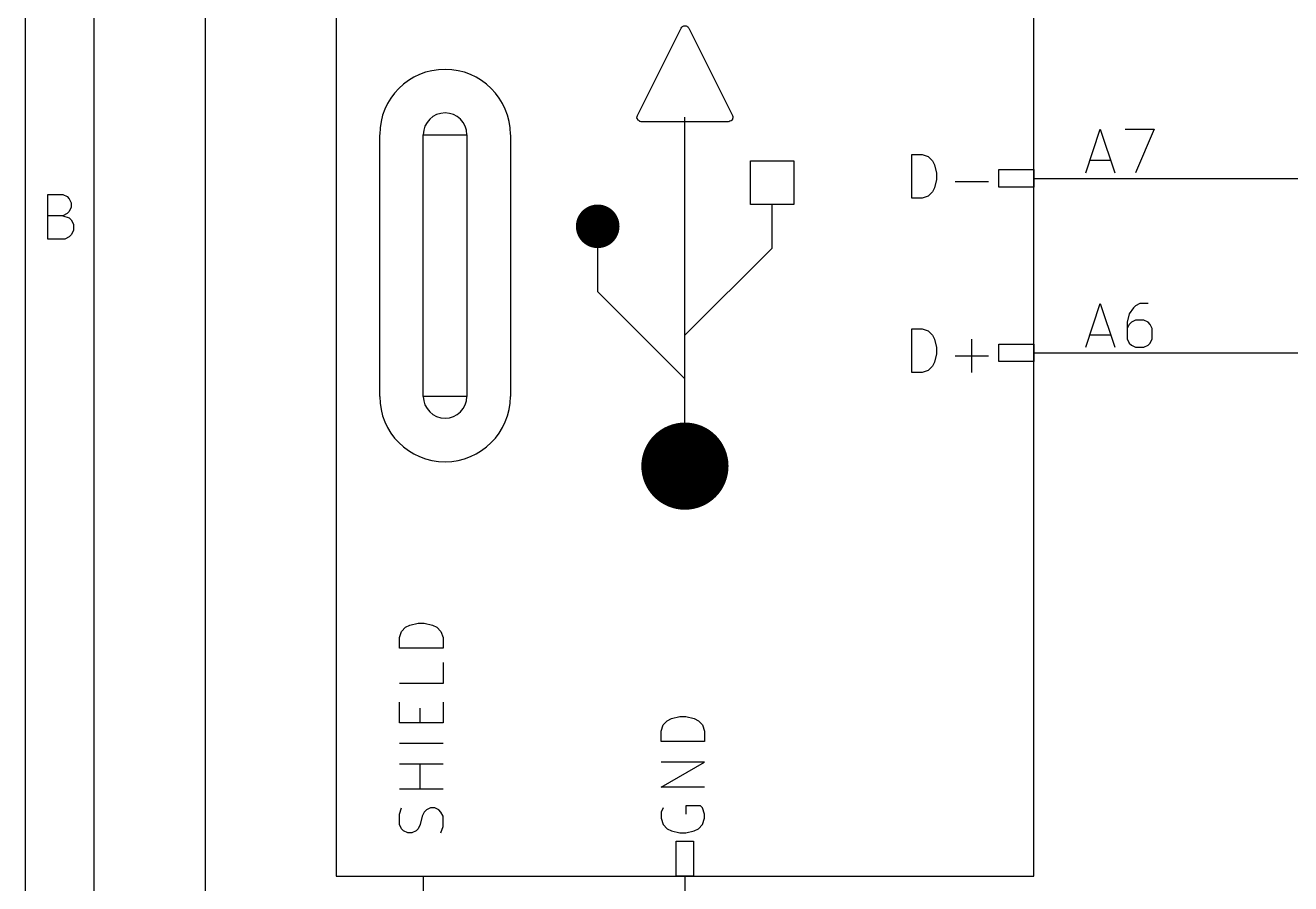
# Model space of a CAD drawing. Extents: x 0.4 to 11.3, y -7.9 to -0.4.
# Drawn here: x 0.394 to 1.845, y -4.109 to -3.125 of the extents above; entities that cross this region are included whole.
import ezdxf

# ---------------------------------------------------------------- set-up
doc = ezdxf.new("R2010")
doc.units = 0
doc.header["$MEASUREMENT"] = 0
for name, color, linetype in [('CYAN2', 4, 'CONTINUOUS'), ('GREEN3', 91, 'CONTINUOUS'), ('LORANGE', 41, 'CONTINUOUS'), ('LYELLOW', 51, 'CONTINUOUS'), ('RED2', 1, 'CONTINUOUS'), ('RED3', 11, 'CONTINUOUS')]:
    doc.layers.add(name, color=color, linetype=linetype)

msp = doc.modelspace()

# ---------------------------------------------------------------- linework, layer by layer
at = {"layer": 'CYAN2', "linetype": 'CONTINUOUS'}
for p, q in [((1.41, -3.32262), (1.41, -3.27262)), ((1.41, -3.27262), (1.4219, -3.27262)), ((1.41, -3.32262), (1.41, -3.27262)), ((1.41, -3.27262), (1.4219, -3.27262)), ((1.4219, -3.27262), (1.42905, -3.275)), ((1.4219, -3.27262), (1.42905, -3.275)), ((1.42905, -3.275), (1.43381, -3.27976)), ((1.42905, -3.275), (1.43381, -3.27976)), ((1.43381, -3.27976), (1.43619, -3.28452)), ((1.43381, -3.27976), (1.43619, -3.28452)), ((1.43619, -3.28452), (1.43857, -3.29405)), ((1.43619, -3.28452), (1.43857, -3.29405)), ((1.43857, -3.30119), (1.43619, -3.31071)), ((1.43857, -3.30119), (1.43619, -3.31071)), ((1.43857, -3.29405), (1.43857, -3.30119)), ((1.43857, -3.29405), (1.43857, -3.30119)), ((1.46, -3.30357), (1.49809, -3.30357)), ((1.46, -3.30357), (1.49809, -3.30357)), ((1.42905, -3.32024), (1.4219, -3.32262)), ((1.42905, -3.32024), (1.4219, -3.32262)), ((1.43381, -3.31547), (1.42905, -3.32024)), ((1.43381, -3.31547), (1.42905, -3.32024)), ((1.43619, -3.31071), (1.43381, -3.31547)), ((1.43619, -3.31071), (1.43381, -3.31547)), ((1.4219, -3.32262), (1.41, -3.32262)), ((1.4219, -3.32262), (1.41, -3.32262)), ((1.41, -3.52262), (1.41, -3.47262)), ((1.41, -3.47262), (1.4219, -3.47262)), ((1.41, -3.52262), (1.41, -3.47262)), ((1.41, -3.47262), (1.4219, -3.47262)), ((1.4219, -3.47262), (1.42905, -3.475)), ((1.4219, -3.47262), (1.42905, -3.475)), ((1.42905, -3.475), (1.43381, -3.47976)), ((1.42905, -3.475), (1.43381, -3.47976)), ((1.43381, -3.47976), (1.43619, -3.48452)), ((1.43381, -3.47976), (1.43619, -3.48452)), ((1.43619, -3.48452), (1.43857, -3.49405)), ((1.43619, -3.48452), (1.43857, -3.49405)), ((1.43857, -3.49405), (1.43857, -3.50119)), ((1.43857, -3.49405), (1.43857, -3.50119)), ((1.47905, -3.52262), (1.47905, -3.48452)), ((1.47905, -3.52262), (1.47905, -3.48452)), ((1.43619, -3.51071), (1.43381, -3.51547)), ((1.43619, -3.51071), (1.43381, -3.51547)), ((1.43857, -3.50119), (1.43619, -3.51071)), ((1.43857, -3.50119), (1.43619, -3.51071)), ((1.46, -3.50357), (1.49809, -3.50357)), ((1.46, -3.50357), (1.49809, -3.50357)), ((1.4219, -3.52262), (1.41, -3.52262)), ((1.4219, -3.52262), (1.41, -3.52262)), ((1.42905, -3.52024), (1.4219, -3.52262)), ((1.42905, -3.52024), (1.4219, -3.52262)), ((1.43381, -3.51547), (1.42905, -3.52024)), ((1.43381, -3.51547), (1.42905, -3.52024)), ((0.825, -3.81952), (0.82976, -3.81476)), ((0.825, -3.81952), (0.82976, -3.81476)), ((0.82976, -3.81476), (0.834524, -3.81238)), ((0.82976, -3.81476), (0.834524, -3.81238)), ((0.834524, -3.81238), (0.844047, -3.81)), ((0.834524, -3.81238), (0.844047, -3.81)), ((0.844047, -3.81), (0.851189, -3.81)), ((0.844047, -3.81), (0.851189, -3.81)), ((0.851189, -3.81), (0.860713, -3.81238)), ((0.851189, -3.81), (0.860713, -3.81238)), ((0.860713, -3.81238), (0.865472, -3.81476)), ((0.860713, -3.81238), (0.865472, -3.81476)), ((0.865472, -3.81476), (0.870236, -3.81952)), ((0.865472, -3.81476), (0.870236, -3.81952)), ((0.822618, -3.82667), (0.825, -3.81952)), ((0.822618, -3.82667), (0.825, -3.81952)), ((0.822618, -3.83857), (0.822618, -3.82667)), ((0.822618, -3.83857), (0.822618, -3.82667)), ((0.870236, -3.81952), (0.872618, -3.82667)), ((0.870236, -3.81952), (0.872618, -3.82667)), ((0.872618, -3.82667), (0.872618, -3.83857)), ((0.872618, -3.82667), (0.872618, -3.83857)), ((0.872618, -3.83857), (0.822618, -3.83857)), ((0.872618, -3.83857), (0.822618, -3.83857)), ((0.872618, -3.85524), (0.872618, -3.87905)), ((0.872618, -3.85524), (0.872618, -3.87905)), ((0.872618, -3.87905), (0.822618, -3.87905)), ((0.872618, -3.87905), (0.822618, -3.87905)), ((0.822618, -3.92428), (0.822618, -3.90047)), ((0.822618, -3.92428), (0.822618, -3.90047)), ((0.872618, -3.90047), (0.872618, -3.92428)), ((0.872618, -3.90047), (0.872618, -3.92428)), ((0.846425, -3.92428), (0.846425, -3.90762)), ((0.846425, -3.92428), (0.846425, -3.90762)), ((1.13452, -3.91952), (1.14405, -3.91714)), ((1.13452, -3.91952), (1.14405, -3.91714)), ((1.14405, -3.91714), (1.15119, -3.91714)), ((1.14405, -3.91714), (1.15119, -3.91714)), ((1.15119, -3.91714), (1.16071, -3.91952)), ((1.15119, -3.91714), (1.16071, -3.91952)), ((0.872618, -3.92428), (0.822618, -3.92428)), ((0.872618, -3.92428), (0.822618, -3.92428)), ((1.12262, -3.93381), (1.125, -3.92667)), ((1.12262, -3.93381), (1.125, -3.92667)), ((1.125, -3.92667), (1.12976, -3.9219)), ((1.125, -3.92667), (1.12976, -3.9219)), ((1.12976, -3.9219), (1.13452, -3.91952)), ((1.12976, -3.9219), (1.13452, -3.91952)), ((1.16071, -3.91952), (1.16547, -3.9219)), ((1.16071, -3.91952), (1.16547, -3.9219)), ((1.16547, -3.9219), (1.17024, -3.92667)), ((1.16547, -3.9219), (1.17024, -3.92667)), ((1.17024, -3.92667), (1.17262, -3.93381)), ((1.17024, -3.92667), (1.17262, -3.93381)), ((1.12262, -3.94571), (1.12262, -3.93381)), ((1.12262, -3.94571), (1.12262, -3.93381)), ((1.17262, -3.94571), (1.12262, -3.94571)), ((1.17262, -3.94571), (1.12262, -3.94571)), ((1.17262, -3.93381), (1.17262, -3.94571)), ((1.17262, -3.93381), (1.17262, -3.94571)), ((0.872618, -3.94809), (0.822618, -3.94809)), ((0.872618, -3.94809), (0.822618, -3.94809)), ((0.872618, -3.9719), (0.822618, -3.9719)), ((0.872618, -3.9719), (0.822618, -3.9719)), ((0.846425, -4.00047), (0.846425, -3.9719)), ((0.846425, -4.00047), (0.846425, -3.9719)), ((1.12262, -3.99809), (1.17262, -3.96952)), ((1.17262, -3.96952), (1.12262, -3.96952)), ((1.12262, -3.99809), (1.17262, -3.96952)), ((1.17262, -3.96952), (1.12262, -3.96952)), ((0.872618, -4.00047), (0.822618, -4.00047)), ((0.872618, -4.00047), (0.822618, -4.00047)), ((1.17262, -3.99809), (1.12262, -3.99809)), ((1.17262, -3.99809), (1.12262, -3.99809)), ((0.822618, -4.02905), (0.825, -4.0219)), ((0.822618, -4.02905), (0.825, -4.0219)), ((0.822618, -4.04095), (0.822618, -4.02905)), ((0.822618, -4.04095), (0.822618, -4.02905)), ((0.848807, -4.03143), (0.846425, -4.04095)), ((0.848807, -4.03143), (0.846425, -4.04095)), ((0.851189, -4.02667), (0.848807, -4.03143)), ((0.851189, -4.02667), (0.848807, -4.03143)), ((0.853571, -4.02428), (0.851189, -4.02667)), ((0.853571, -4.02428), (0.851189, -4.02667)), ((0.858331, -4.0219), (0.853571, -4.02428)), ((0.858331, -4.0219), (0.853571, -4.02428)), ((0.863094, -4.0219), (0.858331, -4.0219)), ((0.863094, -4.0219), (0.858331, -4.0219)), ((0.867854, -4.02428), (0.863094, -4.0219)), ((0.867854, -4.02428), (0.863094, -4.0219)), ((0.870236, -4.02667), (0.867854, -4.02428)), ((0.870236, -4.02667), (0.867854, -4.02428)), ((0.872618, -4.03143), (0.870236, -4.02667)), ((0.872618, -4.03143), (0.870236, -4.02667)), ((0.872618, -4.04333), (0.872618, -4.03143)), ((0.872618, -4.04333), (0.872618, -4.03143)), ((1.125, -4.0219), (1.12262, -4.02667)), ((1.125, -4.0219), (1.12262, -4.02667)), ((1.12262, -4.02667), (1.12262, -4.03381)), ((1.12262, -4.02667), (1.12262, -4.03381)), ((1.16785, -4.01952), (1.15119, -4.01952)), ((1.15119, -4.01952), (1.15119, -4.02905)), ((1.16785, -4.01952), (1.15119, -4.01952)), ((1.15119, -4.01952), (1.15119, -4.02905)), ((1.17024, -4.0219), (1.16785, -4.01952)), ((1.17024, -4.0219), (1.16785, -4.01952)), ((1.17262, -4.02905), (1.17024, -4.0219)), ((1.17262, -4.02905), (1.17024, -4.0219)), ((1.17262, -4.03381), (1.17262, -4.02905)), ((1.17262, -4.03381), (1.17262, -4.02905)), ((0.825, -4.04571), (0.822618, -4.04095)), ((0.825, -4.04571), (0.822618, -4.04095)), ((0.827378, -4.04809), (0.825, -4.04571)), ((0.827378, -4.04809), (0.825, -4.04571)), ((0.844047, -4.04571), (0.841665, -4.04809)), ((0.844047, -4.04571), (0.841665, -4.04809)), ((0.846425, -4.04095), (0.844047, -4.04571)), ((0.846425, -4.04095), (0.844047, -4.04571)), ((0.870236, -4.05047), (0.872618, -4.04333)), ((0.870236, -4.05047), (0.872618, -4.04333)), ((1.12262, -4.03381), (1.125, -4.04095)), ((1.12262, -4.03381), (1.125, -4.04095)), ((1.125, -4.04095), (1.12976, -4.04571)), ((1.125, -4.04095), (1.12976, -4.04571)), ((1.12976, -4.04571), (1.13452, -4.04809)), ((1.12976, -4.04571), (1.13452, -4.04809)), ((1.16071, -4.04809), (1.16547, -4.04571)), ((1.16071, -4.04809), (1.16547, -4.04571)), ((1.16547, -4.04571), (1.17024, -4.04095)), ((1.16547, -4.04571), (1.17024, -4.04095)), ((1.17024, -4.04095), (1.17262, -4.03381)), ((1.17024, -4.04095), (1.17262, -4.03381)), ((0.832142, -4.05047), (0.827378, -4.04809)), ((0.832142, -4.05047), (0.827378, -4.04809)), ((0.836902, -4.05047), (0.832142, -4.05047)), ((0.836902, -4.05047), (0.832142, -4.05047)), ((0.841665, -4.04809), (0.836902, -4.05047)), ((0.841665, -4.04809), (0.836902, -4.05047)), ((1.13452, -4.04809), (1.14405, -4.05047)), ((1.13452, -4.04809), (1.14405, -4.05047)), ((1.14405, -4.05047), (1.15119, -4.05047)), ((1.14405, -4.05047), (1.15119, -4.05047)), ((1.15119, -4.05047), (1.16071, -4.04809)), ((1.15119, -4.05047), (1.16071, -4.04809))]:
    msp.add_line(p, q, dxfattribs=at)
at = {"layer": 'GREEN3', "linetype": 'CONTINUOUS'}
for p, q in [((1.75, -3.3), (3.15, -3.3)), ((1.75, -3.5), (2.7, -3.5))]:
    msp.add_line(p, q, dxfattribs=at)
at = {"layer": 'LORANGE', "linetype": 'CONTINUOUS'}
msp.add_line((0.6, -2.25), (0.6, -5), dxfattribs=at)
at = {"layer": 'LYELLOW', "linetype": 'CONTINUOUS'}
for p, q in [((0.75, -2.7), (0.75, -4.1)), ((1.55, -4.1), (1.55, -2.7)), ((0.75, -4.1), (1.55, -4.1))]:
    msp.add_line(p, q, dxfattribs=at)
at = {"layer": 'RED2', "linetype": 'CONTINUOUS'}
for p, q in [((0.393701, -0.393701), (0.393701, -7.8743)), ((0.472441, -0.472441), (0.472441, -7.79556)), ((0.75, -2.7), (0.75, -4.1)), ((0.75, -2.7), (0.75, -4.1)), ((1.55, -4.1), (1.55, -2.7)), ((1.55, -4.1), (1.55, -2.7)), ((1.09553, -3.22776), (1.14553, -3.12776)), ((1.14553, -3.12776), (1.14635, -3.12658)), ((1.14635, -3.12658), (1.14683, -3.1263)), ((1.14683, -3.1263), (1.14716, -3.12589)), ((1.14716, -3.12589), (1.14799, -3.12561)), ((1.14799, -3.12561), (1.14877, -3.12515)), ((1.14877, -3.12515), (1.14931, -3.12517)), ((1.14931, -3.12517), (1.14983, -3.125)), ((1.14983, -3.125), (1.15071, -3.12523)), ((1.15071, -3.12523), (1.15158, -3.12526)), ((1.15158, -3.12526), (1.15202, -3.12556)), ((1.15202, -3.12556), (1.15256, -3.1257)), ((1.15256, -3.1257), (1.15317, -3.12636)), ((1.15317, -3.12636), (1.1539, -3.12687)), ((1.1539, -3.12687), (1.15411, -3.12737)), ((1.15411, -3.12737), (1.15447, -3.12776)), ((1.15447, -3.12776), (1.20447, -3.22776)), ((1.09503, -3.23054), (1.09527, -3.22921)), ((1.09506, -3.23062), (1.09503, -3.23054)), ((1.09505, -3.2307), (1.09506, -3.23062)), ((1.09557, -3.23183), (1.09505, -3.2307)), ((1.09527, -3.22921), (1.09545, -3.22792)), ((1.09545, -3.22792), (1.09551, -3.22785)), ((1.09551, -3.22785), (1.09553, -3.22776)), ((1.0961, -3.23313), (1.09557, -3.23183)), ((1.09618, -3.23319), (1.0961, -3.23313)), ((1.09622, -3.23327), (1.09618, -3.23319)), ((1.09737, -3.23402), (1.09622, -3.23327)), ((1.09842, -3.23474), (1.09737, -3.23402)), ((1.0985, -3.23474), (1.09842, -3.23474)), ((1.09858, -3.2348), (1.0985, -3.23474)), ((1.1, -3.235), (1.09858, -3.2348)), ((1.2, -3.235), (1.1, -3.235)), ((1.15, -3.63), (1.15, -3.23)), ((1.20008, -3.23498), (1.2, -3.235)), ((1.20017, -3.235), (1.20008, -3.23498)), ((1.20141, -3.23459), (1.20017, -3.235)), ((1.2027, -3.23421), (1.20141, -3.23459)), ((1.20276, -3.23414), (1.2027, -3.23421)), ((1.20284, -3.23411), (1.20276, -3.23414)), ((1.20363, -3.23313), (1.20284, -3.23411)), ((1.20455, -3.23208), (1.20363, -3.23313)), ((1.20447, -3.22776), (1.20493, -3.22913)), ((1.20456, -3.23199), (1.20455, -3.23208)), ((1.20461, -3.23192), (1.20456, -3.23199)), ((1.20476, -3.23059), (1.20461, -3.23192)), ((1.20495, -3.2293), (1.20476, -3.23059)), ((1.20493, -3.22913), (1.20491, -3.22922)), ((1.20491, -3.22922), (1.20495, -3.2293)), ((0.8, -3.55), (0.8, -3.25)), ((0.85, -3.55), (0.85, -3.25)), ((0.85, -3.25), (0.9, -3.25)), ((0.9, -3.25), (0.9, -3.55)), ((0.95, -3.25), (0.95, -3.55)), ((1.225, -3.33), (1.225, -3.28)), ((1.225, -3.28), (1.275, -3.28)), ((1.275, -3.28), (1.275, -3.33)), ((1.51, -3.31), (1.51, -3.29)), ((1.51, -3.29), (1.55, -3.29)), ((1.55, -3.29), (1.55, -3.31)), ((1.55, -3.3), (1.75, -3.3)), ((1.55, -3.3), (1.75, -3.3)), ((0.419665, -3.36961), (0.419665, -3.31843)), ((0.419665, -3.31843), (0.436724, -3.31843)), ((0.436724, -3.31843), (0.441598, -3.32087)), ((0.441598, -3.32087), (0.444035, -3.3233)), ((1.55, -3.31), (1.51, -3.31)), ((0.444035, -3.3233), (0.446472, -3.32818)), ((0.446472, -3.33305), (0.444035, -3.33793)), ((0.446472, -3.32818), (0.446472, -3.33305)), ((1.275, -3.33), (1.225, -3.33)), ((1.25, -3.38), (1.25, -3.33)), ((0.436724, -3.3428), (0.419665, -3.3428)), ((0.441598, -3.34036), (0.436724, -3.3428)), ((0.436724, -3.3428), (0.444035, -3.34524)), ((0.444035, -3.33793), (0.441598, -3.34036)), ((0.444035, -3.34524), (0.446472, -3.34767)), ((0.446472, -3.34767), (0.448909, -3.35255)), ((0.446472, -3.36473), (0.444035, -3.36717)), ((0.448909, -3.35986), (0.446472, -3.36473)), ((0.448909, -3.35255), (0.448909, -3.35986)), ((0.439161, -3.36961), (0.419665, -3.36961)), ((0.444035, -3.36717), (0.439161, -3.36961)), ((1.05, -3.43), (1.05, -3.38)), ((1.15, -3.48), (1.25, -3.38)), ((1.15, -3.53), (1.05, -3.43)), ((1.51, -3.51), (1.51, -3.49)), ((1.51, -3.49), (1.55, -3.49)), ((1.55, -3.49), (1.55, -3.51)), ((1.55, -3.51), (1.51, -3.51)), ((1.55, -3.5), (1.75, -3.5)), ((1.55, -3.5), (1.75, -3.5)), ((0.9, -3.55), (0.85, -3.55)), ((1.14, -4.1), (1.14, -4.06)), ((1.14, -4.06), (1.16, -4.06)), ((1.16, -4.06), (1.16, -4.1)), ((0.75, -4.1), (1.55, -4.1)), ((0.75, -4.1), (1.55, -4.1)), ((0.85, -4.1), (0.85, -4.3)), ((0.85, -4.1), (0.85, -4.3)), ((1.16, -4.1), (1.14, -4.1)), ((1.15, -4.1), (1.15, -4.3)), ((1.15, -4.1), (1.15, -4.3))]:
    msp.add_line(p, q, dxfattribs=at)
at = {"layer": 'RED2'}
for points, const_width in [([(1.0375, -3.355, 1), (1.0625, -3.355, 1)], 0.025), ([(1.125, -3.63, 1), (1.175, -3.63, 1)], 0.05)]:
    msp.add_lwpolyline(points, format="xyb", close=True, dxfattribs=dict(at, const_width=const_width))
for centre, radius, start, end in [((0.875, -3.25), 0.075, -359.9, -180.1), ((0.875, -3.25), 0.025, -359.9, -180.1), ((0.875, -3.25), 0.025, -359.9, -180.1), ((0.875, -3.55), 0.075, -179.9, -0.1), ((0.875, -3.55), 0.025, -179.9, -0.1), ((0.875, -3.55), 0.025, -179.9, -0.1)]:
    msp.add_arc(centre, radius, start, end, dxfattribs=at)
at = {"layer": 'RED3', "linetype": 'CONTINUOUS'}
for p, q in [((1.60952, -3.29362), (1.62619, -3.24362)), ((1.60952, -3.29362), (1.62619, -3.24362)), ((1.62619, -3.24362), (1.64285, -3.29362)), ((1.62619, -3.24362), (1.64285, -3.29362)), ((1.65476, -3.24362), (1.68809, -3.24362)), ((1.65476, -3.24362), (1.68809, -3.24362)), ((1.68809, -3.24362), (1.66667, -3.29362)), ((1.68809, -3.24362), (1.66667, -3.29362)), ((1.61428, -3.27933), (1.63809, -3.27933)), ((1.61428, -3.27933), (1.63809, -3.27933)), ((1.60952, -3.49362), (1.62619, -3.44362)), ((1.60952, -3.49362), (1.62619, -3.44362)), ((1.62619, -3.44362), (1.64285, -3.49362)), ((1.62619, -3.44362), (1.64285, -3.49362)), ((1.66428, -3.44838), (1.65952, -3.45552)), ((1.66428, -3.44838), (1.65952, -3.45552)), ((1.66667, -3.446), (1.66428, -3.44838)), ((1.66667, -3.446), (1.66428, -3.44838)), ((1.67143, -3.44362), (1.66667, -3.446)), ((1.67143, -3.44362), (1.66667, -3.446)), ((1.68095, -3.44362), (1.67143, -3.44362)), ((1.68095, -3.44362), (1.67143, -3.44362)), ((1.65952, -3.45552), (1.65714, -3.46505)), ((1.65952, -3.45552), (1.65714, -3.46505)), ((1.65714, -3.46505), (1.65714, -3.48409)), ((1.65714, -3.46505), (1.65714, -3.48409)), ((1.65952, -3.46743), (1.65714, -3.47219)), ((1.65952, -3.46743), (1.65714, -3.47219)), ((1.6619, -3.46505), (1.65952, -3.46743)), ((1.6619, -3.46505), (1.65952, -3.46743)), ((1.66667, -3.46267), (1.6619, -3.46505)), ((1.66667, -3.46267), (1.6619, -3.46505)), ((1.67619, -3.46267), (1.66667, -3.46267)), ((1.67619, -3.46267), (1.66667, -3.46267)), ((1.68095, -3.46505), (1.67619, -3.46267)), ((1.68095, -3.46505), (1.67619, -3.46267)), ((1.68333, -3.46743), (1.68095, -3.46505)), ((1.68333, -3.46743), (1.68095, -3.46505)), ((1.68571, -3.47219), (1.68333, -3.46743)), ((1.68571, -3.47219), (1.68333, -3.46743)), ((1.61428, -3.47933), (1.63809, -3.47933)), ((1.61428, -3.47933), (1.63809, -3.47933)), ((1.68571, -3.48409), (1.68571, -3.47219)), ((1.68571, -3.48409), (1.68571, -3.47219)), ((1.65714, -3.48409), (1.65952, -3.48885)), ((1.65714, -3.48409), (1.65952, -3.48885)), ((1.65952, -3.48885), (1.6619, -3.49124)), ((1.65952, -3.48885), (1.6619, -3.49124)), ((1.6619, -3.49124), (1.66667, -3.49362)), ((1.6619, -3.49124), (1.66667, -3.49362)), ((1.66667, -3.49362), (1.67619, -3.49362)), ((1.66667, -3.49362), (1.67619, -3.49362)), ((1.67619, -3.49362), (1.68095, -3.49124)), ((1.67619, -3.49362), (1.68095, -3.49124)), ((1.68095, -3.49124), (1.68333, -3.48885)), ((1.68095, -3.49124), (1.68333, -3.48885)), ((1.68333, -3.48885), (1.68571, -3.48409)), ((1.68333, -3.48885), (1.68571, -3.48409))]:
    msp.add_line(p, q, dxfattribs=at)

doc.saveas('drawing.dxf')
